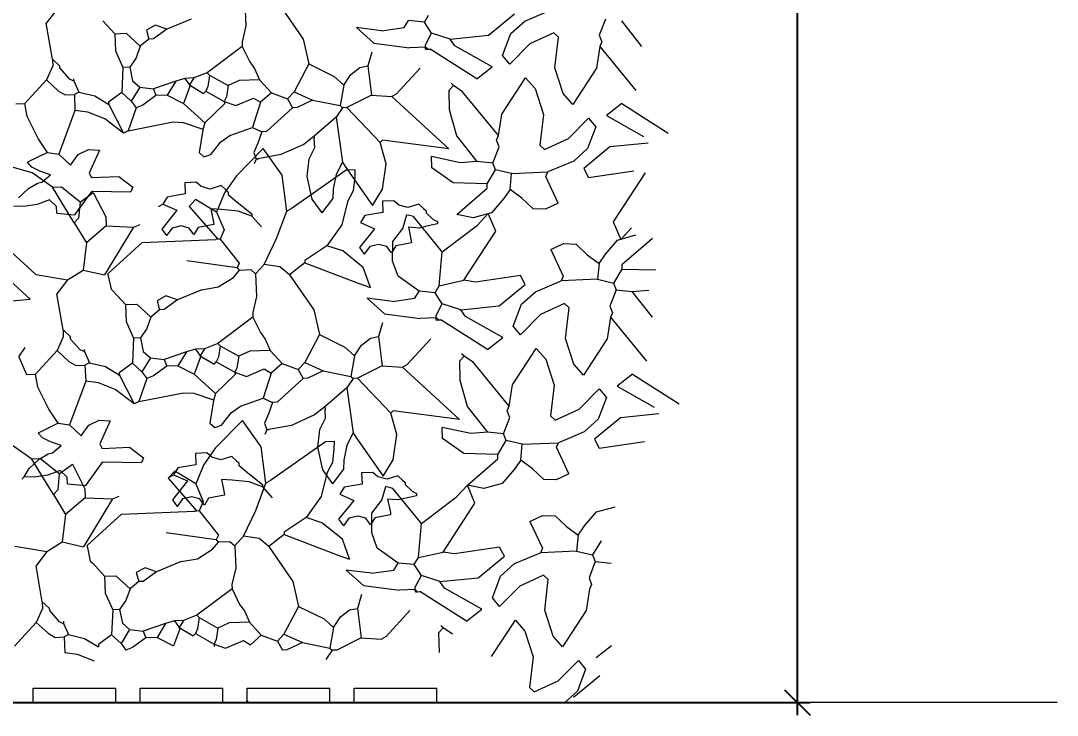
# Model space of a CAD drawing. Header units: centimetres. Extents: x 5667 to 17750, y 274 to 6203.
# Drawn here: x 13506.8 to 13652.7, y 1490.8 to 1588.6 of the extents above; entities that cross this region are included whole.
import ezdxf

# ---------------------------------------------------------------- set-up
doc = ezdxf.new("R2010")
doc.units = ezdxf.units.CM
doc.header["$MEASUREMENT"] = 0
doc.layers.get('0').update_dxf_attribs({"lineweight": 18})
for name, color, linetype, lineweight in [('A-FURN', 8, 'Continuous', 9), ('A-WALL-FULL', 7, 'Continuous', 20), ('G-ANNO-DIM', 3, 'Continuous', 9), ('G-HEDGE', 104, 'Continuous', 9)]:
    doc.layers.add(name, color=color, linetype=linetype, lineweight=lineweight)
doc.styles.add('ARIAL', font='arial.ttf')
doc.dimstyles.new('TICK_36', dxfattribs={"dimtxt": 10, "dimasz": 3.6, "dimexe": 1.8, "dimexo": 1.2, "dimgap": 1.8, "dimtad": 0, "dimdec": 0, "dimzin": 0, "dimdsep": 46, "dimtxsty": 'ARIAL', "dimblk": 'OBLIQUE', "dimcen": 1.8, "dimdle": 1.8, "dimclrd": 256, "dimclrt": 256, "dimadec": 0, "dimazin": 0, "dimtfac": 1, "dimtdec": 0, "dimtmove": 1, "dimatfit": 3, "dimldrblk": 'OPEN90', "dimfxl": 1, "dimtolj": 1, "dimtzin": 0, "dimarcsym": 0})

# ---------------------------------------------------------------- blocks, each defined once
blk = doc.blocks.new('_Oblique')
at = {"color": 0, "linetype": 'ByBlock', "lineweight": -2}
blk.add_line((-0.5, -0.5), (0.5, 0.5), dxfattribs=at)
blk = doc.blocks.new('*D104')
at = {"layer": 'Defpoints', "color": 0, "transparency": 16777216}
for p in [(13297.18, 1746.6), (13297.73, 1492.6), (13616.14, 1492.6)]:
    blk.add_point(p, dxfattribs=at)
at = {"layer": 'G-ANNO-DIM', "lineweight": -2, "transparency": 16777216}
for p, q in [((13616.14, 1748.4), (13616.14, 1632.51)), ((13616.14, 1490.8), (13616.14, 1606.69))]:
    blk.add_line(p, q, dxfattribs=at)
at = {"layer": 'G-ANNO-DIM', "color": 0, "lineweight": -2, "transparency": 16777216}
for p, q in [((13298.38, 1746.6), (13617.94, 1746.6)), ((13298.93, 1492.6), (13617.94, 1492.6))]:
    blk.add_line(p, q, dxfattribs=at)
at = {"layer": 'G-ANNO-DIM', "lineweight": -2, "transparency": 16777216, "xscale": 3.6, "yscale": 3.6, "zscale": 3.6}
for p, rotation in [((13616.14, 1746.6), 90), ((13616.14, 1492.6), 270)]:
    blk.add_blockref('_Oblique', p, dxfattribs=dict(at, rotation=rotation))
at = {"layer": 'G-ANNO-DIM', "transparency": 16777216, "insert": (13616.14, 1619.6), "char_height": 10, "attachment_point": 5, "rotation": 90, "style": 'ARIAL'}
blk.add_mtext('\\A1;254', dxfattribs=at)
blk = doc.blocks.new('_Open90')
at = {"color": 0, "linetype": 'ByBlock', "lineweight": -2}
for p, q in [((-0.5, 0.5), (0, 0)), ((0, 0), (-1, 0)), ((0, 0), (-0.5, -0.5))]:
    blk.add_line(p, q, dxfattribs=at)

msp = doc.modelspace()

# ---------------------------------------------------------------- linework, layer by layer
at = {"layer": 'A-FURN'}
for p, q in [((13508.56, 1492.6), (13508.56, 1494.6)), ((13508.56, 1494.6), (13520.19, 1494.6)), ((13520.19, 1492.6), (13520.19, 1494.6)), ((13523.61, 1492.6), (13523.61, 1494.6)), ((13523.61, 1494.6), (13535.25, 1494.6)), ((13535.25, 1492.6), (13535.25, 1494.6)), ((13538.67, 1492.6), (13538.67, 1494.6)), ((13538.67, 1494.6), (13550.31, 1494.6)), ((13550.31, 1492.6), (13550.31, 1494.6)), ((13553.73, 1492.6), (13553.73, 1494.6)), ((13553.73, 1494.6), (13565.37, 1494.6)), ((13565.37, 1492.6), (13565.37, 1494.6)), ((13508.56, 1492.6), (13520.19, 1492.6)), ((13523.61, 1492.6), (13535.25, 1492.6)), ((13538.67, 1492.6), (13550.31, 1492.6)), ((13553.73, 1492.6), (13565.37, 1492.6))]:
    msp.add_line(p, q, dxfattribs=at)
at = {"layer": 'A-WALL-FULL'}
msp.add_line((13652.73, 1492.6), (12632.73, 1492.6), dxfattribs=at)
at = {"layer": 'G-HEDGE'}
for p, q in [((13538.36, 1591.04), (13538.5, 1587.85)), ((13543.16, 1590.93), (13546.57, 1585.97)), ((13511.91, 1590.2), (13510.4, 1588.22)), ((13563.63, 1588.37), (13564.22, 1589.36)), ((13572.64, 1586.53), (13576.34, 1589.56)), ((13577.76, 1588.53), (13581.4, 1590.05)), ((13511.26, 1583.15), (13510.4, 1588.22)), ((13518.36, 1588.57), (13520.04, 1586.73)), ((13525.73, 1587.93), (13524.49, 1587.24)), ((13527.35, 1587.37), (13525.73, 1587.93)), ((13530.8, 1588.79), (13527.35, 1587.37)), ((13538.5, 1587.85), (13537.96, 1585.59)), ((13560.79, 1587.61), (13561.38, 1588.59)), ((13563.63, 1588.37), (13561.38, 1588.59)), ((13564.65, 1586.82), (13563.63, 1588.37)), ((13575.78, 1586.75), (13577.76, 1588.53)), ((13589.11, 1588.79), (13588.26, 1586.52)), ((13591.36, 1588.57), (13594.19, 1584.94)), ((13520.04, 1586.73), (13521.63, 1586.8)), ((13520.04, 1586.73), (13520.14, 1584.33)), ((13521.63, 1586.8), (13523.63, 1584.97)), ((13524.49, 1587.24), (13524.86, 1585.98)), ((13527.35, 1587.37), (13525.5, 1586.01)), ((13557.61, 1587.15), (13554.06, 1587.61)), ((13554.06, 1587.61), (13556.5, 1585.41)), ((13557.61, 1587.15), (13560.79, 1587.61)), ((13563.77, 1585.19), (13564.65, 1586.82)), ((13567.24, 1585.98), (13564.65, 1586.82)), ((13567.24, 1585.98), (13572.64, 1586.53)), ((13574.65, 1583.69), (13575.78, 1586.75)), ((13581.86, 1586.88), (13578.48, 1585.33)), ((13581.86, 1586.88), (13582.52, 1586.27)), ((13588.26, 1586.52), (13588.62, 1585.58)), ((13523.63, 1584.97), (13523.06, 1583.35)), ((13524.86, 1585.98), (13523.63, 1584.97)), ((13525.5, 1586.01), (13524.86, 1585.98)), ((13537.99, 1584.96), (13533.05, 1581.23)), ((13537.96, 1585.59), (13537.99, 1584.96)), ((13537.99, 1584.96), (13539.04, 1582.77)), ((13546.57, 1585.97), (13547.36, 1582.49)), ((13556.5, 1585.41), (13561.55, 1584.77)), ((13563.78, 1584.87), (13561.55, 1584.77)), ((13563.78, 1584.87), (13563.77, 1585.19)), ((13563.79, 1584.55), (13563.78, 1584.87)), ((13564.11, 1584.56), (13563.78, 1584.87)), ((13567.92, 1585.05), (13567.24, 1585.98)), ((13573.16, 1582.08), (13567.92, 1585.05)), ((13578.48, 1585.33), (13575.66, 1582.46)), ((13582, 1581.96), (13582.52, 1586.27)), ((13588.32, 1584.93), (13587.87, 1581.9)), ((13588.62, 1585.58), (13588.32, 1584.93)), ((13588.32, 1584.93), (13593.38, 1578.76)), ((13520.14, 1584.33), (13521.2, 1581.99)), ((13556.22, 1584.16), (13555.67, 1582.22)), ((13563.79, 1584.55), (13564.11, 1584.56)), ((13564.11, 1584.56), (13564.43, 1584.58)), ((13571, 1580.39), (13564.43, 1584.58)), ((13575.66, 1582.46), (13574.65, 1583.69)), ((13511.3, 1582.2), (13510.43, 1580.24)), ((13511.26, 1583.15), (13512.25, 1582.24)), ((13511.26, 1583.15), (13511.3, 1582.2)), ((13512.25, 1582.24), (13512.27, 1581.92)), ((13512.27, 1581.92), (13513.61, 1580.38)), ((13521.2, 1581.99), (13521.04, 1578.47)), ((13522.16, 1582.03), (13521.2, 1581.99)), ((13523.06, 1583.35), (13522.16, 1582.03)), ((13522.16, 1582.03), (13522.56, 1580.13)), ((13539.04, 1582.77), (13539.72, 1581.84)), ((13547.36, 1582.49), (13545.29, 1578.57)), ((13547.36, 1582.49), (13550.94, 1580.73)), ((13553.26, 1581.02), (13554.54, 1582)), ((13554.54, 1582), (13555.67, 1582.22)), ((13555.67, 1582.22), (13556.17, 1578.09)), ((13571, 1580.39), (13573.16, 1582.08)), ((13583.19, 1578.32), (13582, 1581.96)), ((13529.89, 1580.45), (13528.63, 1580.08)), ((13531.16, 1580.51), (13529.89, 1580.45)), ((13529.89, 1580.45), (13530.57, 1579.53)), ((13531.16, 1580.51), (13530.57, 1579.53)), ((13533.05, 1581.23), (13531.16, 1580.51)), ((13533.05, 1581.23), (13533.38, 1580.93)), ((13533.38, 1580.93), (13533.13, 1579.32)), ((13533.38, 1580.93), (13536, 1579.44)), ((13539.72, 1581.84), (13540.43, 1580.27)), ((13550.94, 1580.73), (13552.27, 1579.51)), ((13552.27, 1579.51), (13553.26, 1581.02)), ((13563.02, 1581.9), (13559.67, 1578.24)), ((13574.54, 1575.43), (13577.88, 1580.55)), ((13577.88, 1580.55), (13579.22, 1579.01)), ((13587.87, 1581.9), (13584.53, 1576.78)), ((13510.43, 1580.24), (13507.38, 1576.92)), ((13510.43, 1580.24), (13512.09, 1578.72)), ((13513.61, 1580.38), (13514.26, 1580.09)), ((13514.25, 1580.41), (13514.26, 1580.09)), ((13514.26, 1580.09), (13514.97, 1578.53)), ((13523.56, 1579.22), (13522.37, 1577.25)), ((13522.56, 1580.13), (13523.56, 1579.22)), ((13523.56, 1579.22), (13525.48, 1578.99)), ((13528.63, 1580.08), (13525.48, 1578.99)), ((13528.63, 1580.08), (13527.44, 1578.11)), ((13530.58, 1579.21), (13529.72, 1576.94)), ((13530.57, 1579.53), (13530.58, 1579.21)), ((13530.57, 1579.53), (13532.53, 1578.34)), ((13533.13, 1579.32), (13532.84, 1578.67)), ((13536, 1579.44), (13535.75, 1577.84)), ((13537.56, 1580.15), (13536, 1579.44)), ((13540.43, 1580.27), (13537.56, 1580.15)), ((13540.43, 1580.27), (13542.11, 1578.43)), ((13552.27, 1579.51), (13551.76, 1576.62)), ((13567.1, 1578.8), (13567.71, 1579.47)), ((13567.71, 1579.47), (13567.38, 1579.77)), ((13569.02, 1578.57), (13567.71, 1579.47)), ((13579.22, 1579.01), (13580.4, 1575.37)), ((13512.09, 1578.72), (13513.07, 1578.12)), ((13513.07, 1578.12), (13514.35, 1578.18)), ((13514.97, 1578.53), (13514.35, 1578.18)), ((13514.35, 1578.18), (13514.44, 1575.95)), ((13514.97, 1578.53), (13517.23, 1577.99)), ((13517.23, 1577.99), (13519.19, 1576.8)), ((13521.04, 1578.47), (13519.18, 1577.11)), ((13521.04, 1578.47), (13522.37, 1577.25)), ((13525.84, 1578.04), (13523.99, 1576.69)), ((13525.48, 1578.99), (13525.84, 1578.04)), ((13527.44, 1578.11), (13525.84, 1578.04)), ((13527.44, 1578.11), (13529.72, 1576.94)), ((13532.53, 1578.34), (13532.84, 1578.67)), ((13532.84, 1578.67), (13535.46, 1577.19)), ((13535.75, 1577.84), (13535.46, 1577.19)), ((13537.08, 1576.62), (13539.59, 1577.69)), ((13539.59, 1577.69), (13540.57, 1577.09)), ((13542.11, 1578.43), (13540.57, 1577.09)), ((13542.11, 1578.43), (13544.38, 1577.57)), ((13545.29, 1578.57), (13544.38, 1577.57)), ((13544.38, 1577.57), (13545.07, 1576.33)), ((13545.29, 1578.57), (13547.9, 1577.41)), ((13556.17, 1578.09), (13552.73, 1576.34)), ((13556.17, 1578.09), (13559.05, 1577.89)), ((13559.67, 1578.24), (13559.05, 1577.89)), ((13559.05, 1577.89), (13567.07, 1570.54)), ((13567.18, 1576.03), (13567.1, 1578.8)), ((13574.08, 1572.4), (13569.02, 1578.57)), ((13584.53, 1576.78), (13583.19, 1578.32)), ((13506.1, 1576.86), (13507.38, 1576.92)), ((13507.7, 1575.1), (13507.38, 1576.92)), ((13519.18, 1577.11), (13519.19, 1576.8)), ((13519.19, 1576.8), (13521.29, 1572.74)), ((13523.05, 1576.33), (13521.91, 1573.08)), ((13522.37, 1577.25), (13523.05, 1576.33)), ((13523.99, 1576.69), (13523.05, 1576.33)), ((13529.72, 1576.94), (13532.72, 1574.19)), ((13535.47, 1576.87), (13532.72, 1574.19)), ((13535.46, 1577.19), (13535.47, 1576.87)), ((13535.46, 1577.19), (13537.08, 1576.62)), ((13540.57, 1577.09), (13539.45, 1573.53)), ((13545.07, 1576.33), (13541.39, 1572.98)), ((13545.71, 1576.36), (13545.07, 1576.33)), ((13547.9, 1577.41), (13545.71, 1576.36)), ((13547.9, 1577.41), (13551.76, 1576.62)), ((13552.09, 1576.32), (13551.19, 1575)), ((13551.76, 1576.62), (13552.09, 1576.32)), ((13552.73, 1576.34), (13552.09, 1576.32)), ((13552.73, 1576.34), (13557.41, 1571.44)), ((13591.41, 1576.94), (13589.25, 1575.25)), ((13591.41, 1576.94), (13597.97, 1572.75)), ((13509.24, 1571.97), (13507.7, 1575.1)), ((13514.44, 1575.95), (13512.16, 1569.79)), ((13516.23, 1575.72), (13514.44, 1575.95)), ((13518.62, 1574.78), (13516.23, 1575.72)), ((13521.29, 1572.74), (13518.62, 1574.78)), ((13551.19, 1575), (13548.12, 1572.31)), ((13551.19, 1575), (13552.11, 1568.65)), ((13568.22, 1572.39), (13567.18, 1576.03)), ((13574.08, 1572.4), (13574.54, 1575.43)), ((13580.4, 1575.37), (13579.88, 1571.06)), ((13583.92, 1572), (13586.74, 1574.87)), ((13586.74, 1574.87), (13587.75, 1573.64)), ((13589.25, 1575.25), (13594.48, 1572.28)), ((13521.91, 1573.08), (13528.24, 1574.32)), ((13528.24, 1574.32), (13529.69, 1574.26)), ((13529.69, 1574.26), (13532.46, 1573.29)), ((13532.44, 1573.22), (13531.94, 1570.01)), ((13532.72, 1574.19), (13532.44, 1573.22)), ((13536.26, 1572.43), (13539.45, 1573.53)), ((13539.45, 1573.53), (13540.75, 1572.95)), ((13587.75, 1573.64), (13586.62, 1570.58)), ((13510.55, 1570.03), (13509.24, 1571.97)), ((13521.91, 1573.08), (13521.29, 1572.74)), ((13534.99, 1571.52), (13536.26, 1572.43)), ((13540.75, 1572.95), (13540.18, 1571.33)), ((13541.39, 1572.98), (13540.75, 1572.95)), ((13548.12, 1572.31), (13546.68, 1571.17)), ((13548.12, 1572.31), (13548.13, 1571.99)), ((13548.19, 1570.72), (13548.13, 1571.99)), ((13557.72, 1571.77), (13557.41, 1571.44)), ((13567.07, 1570.54), (13557.72, 1571.77)), ((13571.05, 1568.76), (13568.22, 1572.39)), ((13573.79, 1571.75), (13574.08, 1572.4)), ((13574.15, 1570.81), (13573.79, 1571.75)), ((13580.55, 1570.45), (13583.92, 1572)), ((13514.91, 1569.76), (13516.35, 1570.44)), ((13516.35, 1570.44), (13517.88, 1570.35)), ((13517.88, 1570.35), (13516.42, 1567.1)), ((13533.55, 1569.76), (13534.99, 1571.52)), ((13540.95, 1570.57), (13537.16, 1566.72)), ((13540.18, 1571.33), (13539.6, 1570.02)), ((13543.61, 1566.84), (13540.95, 1570.57)), ((13546.68, 1571.17), (13543.41, 1569.72)), ((13547.42, 1569.15), (13548.19, 1570.72)), ((13558.25, 1568.42), (13557.41, 1571.44)), ((13573.29, 1568.54), (13574.15, 1570.81)), ((13580.55, 1570.45), (13579.88, 1571.06)), ((13586.62, 1570.58), (13584.65, 1568.8)), ((13589.76, 1570.8), (13586.06, 1567.76)), ((13595.16, 1571.35), (13589.76, 1570.8)), ((13510.55, 1570.03), (13507.74, 1568.64)), ((13510.55, 1570.03), (13512.16, 1569.79)), ((13512.16, 1569.79), (13513.82, 1568.26)), ((13513.82, 1568.26), (13514.91, 1569.76)), ((13531.94, 1570.01), (13532.6, 1569.4)), ((13532.6, 1569.4), (13533.55, 1569.76)), ((13539.6, 1570.02), (13539.96, 1569.08)), ((13539.96, 1569.08), (13539.67, 1568.43)), ((13543.41, 1569.72), (13539.96, 1569.08)), ((13540.28, 1569.1), (13539.96, 1569.08)), ((13547.15, 1566.62), (13547.42, 1569.15)), ((13564.7, 1567.85), (13564.63, 1569.44)), ((13568.68, 1568.57), (13564.63, 1569.44)), ((13584.65, 1568.8), (13581.01, 1567.28)), ((13508.41, 1567.15), (13504.26, 1568.35)), ((13508.36, 1567.94), (13507.74, 1568.64)), ((13509.5, 1567.38), (13508.36, 1567.94)), ((13511.01, 1566.86), (13509.5, 1567.38)), ((13552.64, 1567.53), (13544.89, 1562.09)), ((13552.11, 1568.65), (13551.22, 1566.91)), ((13552.11, 1568.65), (13552.46, 1568.03)), ((13552.46, 1568.03), (13556.34, 1562.56)), ((13553.91, 1567.59), (13552.64, 1567.53)), ((13553.88, 1566.52), (13553.91, 1567.59)), ((13557.75, 1564.86), (13558.25, 1568.42)), ((13567.67, 1565.74), (13564.7, 1567.85)), ((13571.05, 1568.76), (13568.68, 1568.57)), ((13573.29, 1568.54), (13571.05, 1568.76)), ((13572.46, 1565.63), (13573.65, 1567.6)), ((13573.65, 1567.6), (13573.29, 1568.54)), ((13575.91, 1567.06), (13573.65, 1567.6)), ((13586.06, 1567.76), (13586.75, 1566.52)), ((13586.75, 1566.52), (13593.1, 1567.43)), ((13511.29, 1565.13), (13508.41, 1567.15)), ((13509.78, 1565.85), (13511.01, 1566.86)), ((13516.42, 1567.1), (13516.77, 1566.48)), ((13516.77, 1566.48), (13520.6, 1566.64)), ((13520.6, 1566.64), (13522.58, 1565.13)), ((13537.16, 1566.72), (13535.51, 1564.34)), ((13544.27, 1561.74), (13543.61, 1566.84)), ((13547.83, 1563.45), (13547.15, 1566.62)), ((13551.22, 1566.91), (13550.77, 1564.84)), ((13553.67, 1564.67), (13553.88, 1566.52)), ((13575.69, 1564.81), (13575.91, 1567.06)), ((13575.91, 1567.06), (13581.01, 1567.28)), ((13580.72, 1566.63), (13581.01, 1567.28)), ((13582.48, 1562.87), (13580.72, 1566.63)), ((13594.71, 1567.18), (13590.22, 1560.28)), ((13506.5, 1563.62), (13507.91, 1564.97)), ((13507.91, 1564.97), (13509.16, 1565.7)), ((13509.16, 1565.7), (13509.78, 1565.85)), ((13512.52, 1565.15), (13511.25, 1565.09)), ((13514.34, 1560.12), (13511.29, 1565.13)), ((13515.17, 1563.03), (13512.52, 1565.15)), ((13514.44, 1561.27), (13516.86, 1564.56)), ((13516.86, 1564.56), (13522.28, 1564.48)), ((13522.58, 1565.13), (13522.28, 1564.48)), ((13531.48, 1565.84), (13529.89, 1565.77)), ((13529.89, 1565.77), (13529.96, 1564.18)), ((13532.21, 1565.23), (13531.48, 1565.84)), ((13533.48, 1564.88), (13532.21, 1565.23)), ((13535.02, 1565.36), (13533.48, 1564.88)), ((13535.68, 1564.75), (13535.02, 1565.36)), ((13535.68, 1564.75), (13536.01, 1564.44)), ((13536.01, 1564.44), (13536.03, 1564.12)), ((13550.77, 1564.84), (13550.74, 1563.49)), ((13552.83, 1563.08), (13553.67, 1564.67)), ((13556.34, 1562.56), (13557.75, 1564.86)), ((13572.46, 1565.63), (13567.67, 1565.74)), ((13568.18, 1561.29), (13572.49, 1564.99)), ((13572.49, 1564.99), (13572.46, 1565.63)), ((13575.69, 1564.81), (13574.79, 1563.5)), ((13577.34, 1563.61), (13575.69, 1564.81)), ((13510.84, 1563.34), (13509.12, 1562.69)), ((13511.84, 1562.43), (13510.84, 1563.34)), ((13515.17, 1563.03), (13514.95, 1560.78)), ((13515.17, 1563.03), (13517.02, 1564.39)), ((13517.02, 1564.39), (13518.77, 1560.95)), ((13527.42, 1563.75), (13526.83, 1562.76)), ((13529.96, 1564.18), (13527.42, 1563.75)), ((13531.43, 1563.42), (13530.51, 1562.42)), ((13534.38, 1561.63), (13531.43, 1563.42)), ((13535.51, 1564.34), (13534.38, 1561.63)), ((13536.03, 1564.12), (13537.02, 1563.21)), ((13537.02, 1563.21), (13539.34, 1561.39)), ((13549.23, 1561.51), (13547.83, 1563.45)), ((13549.23, 1561.51), (13550.74, 1563.49)), ((13552.83, 1563.08), (13552.01, 1559.85)), ((13559.31, 1563.24), (13557.72, 1563.17)), ((13557.72, 1563.17), (13557.79, 1561.58)), ((13560.04, 1562.63), (13559.31, 1563.24)), ((13574.79, 1563.5), (13573.09, 1561.54)), ((13578.93, 1562.1), (13577.34, 1563.61)), ((13507.25, 1562.43), (13505.77, 1562.48)), ((13509.12, 1562.69), (13507.25, 1562.43)), ((13511.88, 1561.47), (13511.84, 1562.43)), ((13526.21, 1562.42), (13526.83, 1562.76)), ((13528.78, 1561.89), (13526.66, 1559.25)), ((13526.83, 1562.76), (13528.78, 1561.89)), ((13530.51, 1562.42), (13534.55, 1557.81)), ((13533.56, 1562.1), (13533.96, 1560.2)), ((13535.08, 1561.98), (13533.56, 1562.1)), ((13534.38, 1561.63), (13535.45, 1559.12)), ((13537.43, 1561.74), (13535.08, 1561.98)), ((13539.35, 1561.08), (13537.43, 1561.74)), ((13542.82, 1557.9), (13544.27, 1561.74)), ((13544.89, 1562.09), (13544.27, 1561.74)), ((13557.79, 1561.58), (13555.26, 1561.15)), ((13561.31, 1562.29), (13560.04, 1562.63)), ((13562.85, 1562.76), (13561.31, 1562.29)), ((13563.51, 1562.15), (13562.85, 1562.76)), ((13563.51, 1562.15), (13563.84, 1561.84)), ((13563.84, 1561.84), (13563.86, 1561.53)), ((13563.86, 1561.53), (13564.86, 1560.61)), ((13573.09, 1561.54), (13570.48, 1560.81)), ((13580.69, 1562.03), (13578.93, 1562.1)), ((13582.48, 1562.87), (13580.69, 1562.03)), ((13511.88, 1561.47), (13514.44, 1561.27)), ((13514.95, 1560.78), (13514.34, 1560.12)), ((13514.34, 1560.12), (13516.05, 1557.32)), ((13518.77, 1560.95), (13518.82, 1559.68)), ((13533.96, 1560.2), (13533.98, 1559.88)), ((13539.34, 1561.39), (13539.35, 1561.08)), ((13539.35, 1561.08), (13540.7, 1559.54)), ((13555.26, 1561.15), (13554.66, 1560.17)), ((13554.66, 1560.17), (13556.61, 1559.29)), ((13560.58, 1559.33), (13561.14, 1561.27)), ((13562.11, 1560.99), (13561.14, 1561.27)), ((13566.15, 1556.06), (13562.11, 1560.99)), ((13564.86, 1560.61), (13565.46, 1560.29)), ((13565.46, 1560.29), (13565.47, 1559.97)), ((13570.48, 1560.81), (13568.18, 1561.29)), ((13571.1, 1559.78), (13572.62, 1561.45)), ((13573.69, 1558.94), (13572.62, 1561.45)), ((13590.22, 1560.28), (13591.29, 1557.78)), ((13518.82, 1559.68), (13516.05, 1557.32)), ((13522.66, 1559.52), (13518.58, 1552.79)), ((13518.82, 1559.68), (13522.66, 1559.52)), ((13522.66, 1559.52), (13523.6, 1559.89)), ((13526.66, 1559.25), (13527.34, 1558.32)), ((13528.1, 1559.39), (13527.34, 1558.32)), ((13529.4, 1559.68), (13528.1, 1559.39)), ((13530.5, 1559.38), (13529.4, 1559.68)), ((13531.17, 1558.48), (13530.5, 1559.38)), ((13531.76, 1559.47), (13531.17, 1558.48)), ((13533.98, 1559.88), (13531.76, 1559.47)), ((13535.45, 1559.12), (13534.86, 1557.82)), ((13552.01, 1559.85), (13549.91, 1556.88)), ((13556.61, 1559.29), (13554.49, 1556.65)), ((13559.17, 1557.5), (13560.58, 1559.33)), ((13561.39, 1559.5), (13561.79, 1557.6)), ((13562.91, 1559.39), (13561.39, 1559.5)), ((13564.18, 1559.69), (13562.91, 1559.39)), ((13565.47, 1559.97), (13564.18, 1559.69)), ((13566.15, 1556.06), (13571.1, 1559.78)), ((13569.2, 1552.04), (13573.69, 1558.94)), ((13592.81, 1559.44), (13591.29, 1557.78)), ((13516.05, 1557.32), (13515.58, 1553.47)), ((13519.12, 1552.99), (13523.91, 1557.34)), ((13523.91, 1557.34), (13534.23, 1557.79)), ((13534.55, 1557.81), (13534.23, 1557.79)), ((13534.86, 1557.82), (13534.55, 1557.81)), ((13534.86, 1557.82), (13537.57, 1554.43)), ((13541.09, 1554.26), (13542.82, 1557.9)), ((13559.15, 1554.73), (13559.17, 1557.5)), ((13561.81, 1557.29), (13559.59, 1556.87)), ((13561.79, 1557.6), (13561.81, 1557.29)), ((13581.43, 1556.35), (13583.22, 1557.2)), ((13583.22, 1557.2), (13584.98, 1557.12)), ((13584.98, 1557.12), (13586.57, 1555.62)), ((13589.12, 1555.73), (13590.82, 1557.68)), ((13590.82, 1557.68), (13593.42, 1558.41)), ((13595.73, 1557.93), (13591.42, 1554.23)), ((13505.58, 1555.91), (13508.91, 1552.86)), ((13549.91, 1556.88), (13546.81, 1554.83)), ((13552.14, 1556.16), (13549.91, 1556.88)), ((13555.02, 1553.83), (13552.14, 1556.16)), ((13554.49, 1556.65), (13555.17, 1555.72)), ((13555.93, 1556.8), (13555.17, 1555.72)), ((13557.23, 1557.08), (13555.93, 1556.8)), ((13558.33, 1556.79), (13557.23, 1557.08)), ((13559, 1555.89), (13558.33, 1556.79)), ((13559.59, 1556.87), (13559, 1555.89)), ((13565.72, 1551.25), (13566.15, 1556.06)), ((13581.43, 1556.35), (13583.19, 1552.6)), ((13588.22, 1554.41), (13589.12, 1555.73)), ((13537.28, 1553.78), (13530.21, 1554.75)), ((13537.57, 1554.43), (13537.28, 1553.78)), ((13541.09, 1554.26), (13539.87, 1552.93)), ((13543.29, 1553.93), (13541.09, 1554.26)), ((13546.82, 1554.51), (13544.66, 1552.82)), ((13546.81, 1554.83), (13546.82, 1554.51)), ((13546.82, 1554.51), (13554.29, 1551.65)), ((13559.92, 1552.59), (13559.15, 1554.73)), ((13586.57, 1555.62), (13588.22, 1554.41)), ((13588.22, 1554.41), (13588, 1552.17)), ((13591.42, 1554.23), (13591.45, 1553.6)), ((13508.14, 1549.39), (13504.15, 1553.03)), ((13508.91, 1552.86), (13513.41, 1552.1)), ((13513.41, 1552.1), (13515.58, 1553.47)), ((13515.58, 1553.47), (13518.58, 1552.79)), ((13519.13, 1552.67), (13519.12, 1552.99)), ((13536.76, 1552.42), (13537.61, 1553.47)), ((13537.28, 1553.78), (13537.61, 1553.47)), ((13537.61, 1553.47), (13539.2, 1553.54)), ((13539.2, 1553.54), (13539.87, 1552.93)), ((13539.87, 1552.93), (13540.01, 1549.75)), ((13544.66, 1552.82), (13543.29, 1553.93)), ((13544.66, 1552.82), (13548.07, 1547.86)), ((13556.04, 1551.03), (13555.02, 1553.83)), ((13591.45, 1553.6), (13590.25, 1551.63)), ((13591.45, 1553.6), (13596.24, 1553.49)), ((13513.41, 1552.1), (13511.9, 1550.12)), ((13519.13, 1552.67), (13519.53, 1550.77)), ((13534.62, 1551.09), (13536.76, 1552.42)), ((13554.29, 1551.65), (13556.04, 1551.03)), ((13562.88, 1550.49), (13559.92, 1552.59)), ((13565.72, 1551.25), (13569.2, 1552.04)), ((13570.81, 1551.79), (13569.2, 1552.04)), ((13577.15, 1552.71), (13570.81, 1551.79)), ((13574.15, 1548.43), (13577.84, 1551.46)), ((13577.84, 1551.46), (13577.15, 1552.71)), ((13579.26, 1550.42), (13582.9, 1551.95)), ((13583.19, 1552.6), (13582.9, 1551.95)), ((13588, 1552.17), (13582.9, 1551.95)), ((13588, 1552.17), (13590.25, 1551.63)), ((13590.25, 1551.63), (13590.62, 1550.69)), ((13512.76, 1545.05), (13511.9, 1550.12)), ((13519.53, 1550.77), (13519.86, 1550.47)), ((13519.86, 1550.47), (13521.54, 1548.62)), ((13527.23, 1549.83), (13525.99, 1549.14)), ((13528.85, 1549.26), (13527.23, 1549.83)), ((13532.3, 1550.69), (13528.85, 1549.26)), ((13532.3, 1550.69), (13534.62, 1551.09)), ((13562.29, 1549.51), (13562.88, 1550.49)), ((13565.13, 1550.27), (13562.88, 1550.49)), ((13565.13, 1550.27), (13565.72, 1551.25)), ((13566.15, 1548.72), (13565.13, 1550.27)), ((13577.29, 1548.65), (13579.26, 1550.42)), ((13590.62, 1550.69), (13589.76, 1548.41)), ((13590.62, 1550.69), (13592.86, 1550.47)), ((13592.86, 1550.47), (13595.23, 1550.66)), ((13592.86, 1550.46), (13595.69, 1546.84)), ((13500.76, 1548.67), (13508.14, 1549.39)), ((13521.54, 1548.62), (13523.13, 1548.69)), ((13521.54, 1548.62), (13521.64, 1546.23)), ((13523.13, 1548.69), (13525.13, 1546.86)), ((13525.99, 1549.14), (13526.36, 1547.88)), ((13528.85, 1549.26), (13527, 1547.9)), ((13540.01, 1549.75), (13539.47, 1547.49)), ((13559.12, 1549.05), (13555.56, 1549.51)), ((13555.56, 1549.51), (13558, 1547.31)), ((13559.12, 1549.05), (13562.29, 1549.51)), ((13565.27, 1547.08), (13566.15, 1548.72)), ((13568.74, 1547.87), (13566.15, 1548.72)), ((13568.74, 1547.87), (13574.15, 1548.43)), ((13576.15, 1545.59), (13577.29, 1548.65)), ((13583.36, 1548.77), (13579.99, 1547.23)), ((13583.36, 1548.77), (13584.02, 1548.16)), ((13589.76, 1548.41), (13590.12, 1547.47)), ((13526.36, 1547.88), (13525.13, 1546.86)), ((13527, 1547.9), (13526.36, 1547.88)), ((13539.47, 1547.49), (13539.49, 1546.85)), ((13548.07, 1547.86), (13548.86, 1544.39)), ((13558, 1547.31), (13563.05, 1546.67)), ((13565.28, 1546.76), (13565.27, 1547.08)), ((13569.42, 1546.94), (13568.74, 1547.87)), ((13574.66, 1543.98), (13569.42, 1546.94)), ((13579.99, 1547.23), (13577.17, 1544.35)), ((13583.5, 1543.85), (13584.02, 1548.16)), ((13590.12, 1547.47), (13589.83, 1546.82)), ((13521.64, 1546.23), (13522.7, 1543.89)), ((13525.13, 1546.86), (13524.56, 1545.24)), ((13539.49, 1546.85), (13534.55, 1543.13)), ((13539.49, 1546.85), (13540.55, 1544.66)), ((13557.72, 1546.05), (13557.17, 1544.11)), ((13565.28, 1546.76), (13563.05, 1546.67)), ((13565.29, 1546.44), (13565.28, 1546.76)), ((13565.61, 1546.46), (13565.28, 1546.76)), ((13565.29, 1546.44), (13565.61, 1546.46)), ((13565.61, 1546.46), (13565.93, 1546.47)), ((13572.5, 1542.29), (13565.93, 1546.47)), ((13577.17, 1544.35), (13576.15, 1545.59)), ((13589.83, 1546.82), (13589.37, 1543.8)), ((13589.83, 1546.82), (13594.88, 1540.66)), ((13512.8, 1544.09), (13511.93, 1542.14)), ((13512.76, 1545.05), (13513.76, 1544.13)), ((13512.76, 1545.05), (13512.8, 1544.09)), ((13513.76, 1544.13), (13513.77, 1543.81)), ((13524.56, 1545.24), (13523.66, 1543.93)), ((13540.55, 1544.66), (13541.22, 1543.74)), ((13548.86, 1544.39), (13546.79, 1540.47)), ((13548.86, 1544.39), (13552.45, 1542.63)), ((13556.04, 1543.89), (13557.17, 1544.11)), ((13557.17, 1544.11), (13557.67, 1539.98)), ((13572.5, 1542.29), (13574.66, 1543.98)), ((13506.54, 1541.27), (13507.44, 1542.58)), ((13513.77, 1543.81), (13515.11, 1542.28)), ((13522.7, 1543.89), (13522.54, 1540.37)), ((13523.66, 1543.93), (13522.7, 1543.89)), ((13523.66, 1543.93), (13524.06, 1542.03)), ((13534.55, 1543.13), (13532.66, 1542.4)), ((13534.55, 1543.13), (13534.88, 1542.82)), ((13534.88, 1542.82), (13534.63, 1541.21)), ((13534.88, 1542.82), (13537.5, 1541.34)), ((13541.22, 1543.74), (13541.93, 1542.17)), ((13552.45, 1542.63), (13553.78, 1541.41)), ((13553.78, 1541.41), (13554.77, 1542.91)), ((13554.77, 1542.91), (13556.04, 1543.89)), ((13564.53, 1543.79), (13561.17, 1540.14)), ((13584.69, 1540.21), (13583.5, 1543.85)), ((13589.37, 1543.8), (13586.03, 1538.68)), ((13506.54, 1541.27), (13507.61, 1538.76)), ((13511.93, 1542.14), (13508.88, 1538.81)), ((13511.93, 1542.14), (13513.59, 1540.62)), ((13515.11, 1542.28), (13515.76, 1541.99)), ((13515.75, 1542.31), (13515.76, 1541.99)), ((13515.76, 1541.99), (13516.47, 1540.42)), ((13525.06, 1541.12), (13523.87, 1539.15)), ((13524.06, 1542.03), (13525.06, 1541.12)), ((13525.06, 1541.12), (13526.98, 1540.88)), ((13530.13, 1541.98), (13526.98, 1540.88)), ((13530.13, 1541.98), (13528.94, 1540.01)), ((13531.39, 1542.35), (13530.13, 1541.98)), ((13532.08, 1541.1), (13531.22, 1538.83)), ((13532.66, 1542.4), (13531.39, 1542.35)), ((13531.39, 1542.35), (13532.07, 1541.42)), ((13532.66, 1542.4), (13532.07, 1541.42)), ((13532.07, 1541.42), (13532.08, 1541.1)), ((13532.07, 1541.42), (13534.04, 1540.23)), ((13534.63, 1541.21), (13534.34, 1540.56)), ((13537.5, 1541.34), (13537.25, 1539.73)), ((13539.06, 1542.04), (13537.5, 1541.34)), ((13541.93, 1542.17), (13539.06, 1542.04)), ((13541.93, 1542.17), (13543.61, 1540.33)), ((13553.78, 1541.41), (13553.26, 1538.51)), ((13568.6, 1540.7), (13569.21, 1541.36)), ((13569.21, 1541.36), (13568.88, 1541.67)), ((13570.53, 1540.46), (13569.21, 1541.36)), ((13576.04, 1537.32), (13579.38, 1542.44)), ((13579.38, 1542.44), (13580.72, 1540.91)), ((13513.59, 1540.62), (13514.57, 1540.02)), ((13514.57, 1540.02), (13515.85, 1540.08)), ((13516.47, 1540.42), (13515.85, 1540.08)), ((13515.85, 1540.08), (13515.95, 1537.85)), ((13516.47, 1540.42), (13518.73, 1539.88)), ((13518.73, 1539.88), (13520.7, 1538.69)), ((13522.54, 1540.37), (13520.68, 1539.01)), ((13522.54, 1540.37), (13523.87, 1539.15)), ((13527.35, 1539.94), (13525.49, 1538.58)), ((13526.98, 1540.88), (13527.35, 1539.94)), ((13528.94, 1540.01), (13527.35, 1539.94)), ((13528.94, 1540.01), (13531.22, 1538.83)), ((13534.04, 1540.23), (13534.34, 1540.56)), ((13534.34, 1540.56), (13536.96, 1539.08)), ((13537.25, 1539.73), (13536.96, 1539.08)), ((13543.61, 1540.33), (13542.07, 1538.98)), ((13543.61, 1540.33), (13545.88, 1539.47)), ((13546.79, 1540.47), (13545.88, 1539.47)), ((13546.79, 1540.47), (13549.4, 1539.3)), ((13557.67, 1539.98), (13554.23, 1538.24)), ((13557.67, 1539.98), (13560.55, 1539.79)), ((13561.17, 1540.14), (13560.55, 1539.79)), ((13560.55, 1539.79), (13568.58, 1532.43)), ((13568.68, 1537.92), (13568.6, 1540.7)), ((13575.58, 1534.3), (13570.53, 1540.46)), ((13580.72, 1540.91), (13581.9, 1537.27)), ((13586.03, 1538.68), (13584.69, 1540.21)), ((13507.61, 1538.76), (13508.88, 1538.81)), ((13509.2, 1537), (13508.88, 1538.81)), ((13520.68, 1539.01), (13520.7, 1538.69)), ((13520.7, 1538.69), (13522.79, 1534.63)), ((13524.55, 1538.22), (13523.41, 1534.98)), ((13523.87, 1539.15), (13524.55, 1538.22)), ((13525.49, 1538.58), (13524.55, 1538.22)), ((13531.22, 1538.83), (13534.22, 1536.09)), ((13536.97, 1538.76), (13534.22, 1536.09)), ((13536.96, 1539.08), (13536.97, 1538.76)), ((13536.96, 1539.08), (13538.58, 1538.51)), ((13538.58, 1538.51), (13541.09, 1539.58)), ((13542.07, 1538.98), (13540.95, 1535.42)), ((13541.09, 1539.58), (13542.07, 1538.98)), ((13546.57, 1538.22), (13542.89, 1534.87)), ((13545.88, 1539.47), (13546.57, 1538.22)), ((13547.21, 1538.25), (13546.57, 1538.22)), ((13549.4, 1539.3), (13547.21, 1538.25)), ((13549.4, 1539.3), (13553.26, 1538.51)), ((13553.6, 1538.21), (13552.7, 1536.89)), ((13553.26, 1538.51), (13553.6, 1538.21)), ((13554.23, 1538.24), (13553.6, 1538.21)), ((13554.23, 1538.24), (13558.92, 1533.33)), ((13592.91, 1538.83), (13590.75, 1537.14)), ((13592.91, 1538.83), (13599.48, 1534.65)), ((13510.74, 1533.87), (13509.2, 1537)), ((13515.95, 1537.85), (13513.66, 1531.68)), ((13517.73, 1537.61), (13515.95, 1537.85)), ((13520.12, 1536.67), (13517.73, 1537.61)), ((13522.79, 1534.63), (13520.12, 1536.67)), ((13552.7, 1536.89), (13549.62, 1534.21)), ((13552.7, 1536.89), (13553.61, 1530.55)), ((13569.72, 1534.28), (13568.68, 1537.92)), ((13575.58, 1534.3), (13576.04, 1537.32)), ((13581.9, 1537.27), (13581.39, 1532.96)), ((13585.42, 1533.89), (13588.24, 1536.77)), ((13588.24, 1536.77), (13589.26, 1535.53)), ((13590.75, 1537.14), (13595.99, 1534.18)), ((13523.41, 1534.98), (13529.74, 1536.21)), ((13529.74, 1536.21), (13531.19, 1536.15)), ((13531.19, 1536.15), (13533.96, 1535.19)), ((13534.22, 1536.09), (13533.94, 1535.12)), ((13537.76, 1534.33), (13540.95, 1535.42)), ((13540.95, 1535.42), (13542.25, 1534.84)), ((13589.26, 1535.53), (13588.12, 1532.47)), ((13512.05, 1531.93), (13510.74, 1533.87)), ((13523.41, 1534.98), (13522.79, 1534.63)), ((13533.94, 1535.12), (13533.44, 1531.9)), ((13536.49, 1533.41), (13537.76, 1534.33)), ((13542.25, 1534.84), (13541.68, 1533.22)), ((13542.89, 1534.87), (13542.25, 1534.84)), ((13549.62, 1534.21), (13548.18, 1533.07)), ((13549.62, 1534.21), (13549.64, 1533.89)), ((13549.69, 1532.61), (13549.64, 1533.89)), ((13572.55, 1530.65), (13569.72, 1534.28)), ((13575.29, 1533.65), (13575.58, 1534.3)), ((13582.05, 1532.35), (13585.42, 1533.89)), ((13516.41, 1531.66), (13517.85, 1532.34)), ((13517.85, 1532.34), (13519.38, 1532.25)), ((13538.02, 1532.31), (13534.23, 1528.46)), ((13535.05, 1531.66), (13536.49, 1533.41)), ((13540.67, 1528.58), (13538.02, 1532.31)), ((13541.68, 1533.22), (13541.1, 1531.92)), ((13548.18, 1533.07), (13544.91, 1531.61)), ((13548.92, 1531.04), (13549.69, 1532.61)), ((13559.22, 1533.67), (13558.92, 1533.33)), ((13559.75, 1530.32), (13558.92, 1533.33)), ((13568.58, 1532.43), (13559.22, 1533.67)), ((13574.79, 1530.43), (13575.65, 1532.71)), ((13575.65, 1532.71), (13575.29, 1533.65)), ((13582.05, 1532.35), (13581.39, 1532.96)), ((13588.12, 1532.47), (13586.15, 1530.7)), ((13591.26, 1532.69), (13587.56, 1529.66)), ((13596.66, 1533.25), (13591.26, 1532.69)), ((13512.05, 1531.93), (13509.24, 1530.53)), ((13512.05, 1531.93), (13513.66, 1531.68)), ((13513.66, 1531.68), (13515.32, 1530.16)), ((13515.32, 1530.16), (13516.41, 1531.66)), ((13519.38, 1532.25), (13517.93, 1528.99)), ((13533.44, 1531.9), (13534.11, 1531.29)), ((13534.11, 1531.29), (13535.05, 1531.66)), ((13541.1, 1531.92), (13541.46, 1530.98)), ((13541.46, 1530.98), (13541.17, 1530.33)), ((13544.91, 1531.61), (13541.46, 1530.98)), ((13541.78, 1530.99), (13541.46, 1530.98)), ((13548.65, 1528.52), (13548.92, 1531.04)), ((13566.2, 1529.74), (13566.14, 1531.33)), ((13570.18, 1530.46), (13566.14, 1531.33)), ((13509.86, 1529.84), (13509.24, 1530.53)), ((13511, 1529.27), (13509.86, 1529.84)), ((13553.61, 1530.55), (13552.73, 1528.81)), ((13553.61, 1530.55), (13553.96, 1529.93)), ((13553.96, 1529.93), (13557.84, 1524.46)), ((13559.25, 1526.75), (13559.75, 1530.32)), ((13569.17, 1527.63), (13566.2, 1529.74)), ((13572.55, 1530.65), (13570.18, 1530.46)), ((13574.79, 1530.43), (13572.55, 1530.65)), ((13573.96, 1527.52), (13575.15, 1529.49)), ((13575.15, 1529.49), (13574.79, 1530.43)), ((13577.41, 1528.95), (13575.15, 1529.49)), ((13586.15, 1530.7), (13582.51, 1529.17)), ((13587.56, 1529.66), (13588.26, 1528.41)), ((13508.35, 1526.87), (13505.48, 1528.89)), ((13512.51, 1528.76), (13511, 1529.27)), ((13511.28, 1527.75), (13512.51, 1528.76)), ((13517.93, 1528.99), (13518.27, 1528.37)), ((13518.27, 1528.37), (13522.1, 1528.54)), ((13522.1, 1528.54), (13524.08, 1527.03)), ((13534.23, 1528.46), (13532.57, 1526.08)), ((13541.33, 1523.49), (13540.67, 1528.58)), ((13549.7, 1529.28), (13541.96, 1523.83)), ((13549.33, 1525.35), (13548.65, 1528.52)), ((13550.97, 1529.33), (13549.7, 1529.28)), ((13550.73, 1526.41), (13550.94, 1528.26)), ((13550.94, 1528.26), (13550.97, 1529.33)), ((13552.73, 1528.81), (13552.27, 1526.73)), ((13577.19, 1526.71), (13577.41, 1528.95)), ((13577.41, 1528.95), (13582.51, 1529.17)), ((13582.22, 1528.52), (13582.51, 1529.17)), ((13583.98, 1524.77), (13582.22, 1528.52)), ((13588.26, 1528.41), (13594.6, 1529.33)), ((13508, 1525.52), (13509.41, 1526.87)), ((13509.58, 1526.89), (13508.31, 1526.83)), ((13511.4, 1521.86), (13508.35, 1526.87)), ((13509.41, 1526.87), (13510.67, 1527.6)), ((13512.23, 1524.77), (13509.58, 1526.89)), ((13510.67, 1527.6), (13511.28, 1527.75)), ((13515.95, 1523.16), (13518.36, 1526.46)), ((13518.36, 1526.46), (13523.79, 1526.38)), ((13524.08, 1527.03), (13523.79, 1526.38)), ((13532.98, 1527.74), (13531.39, 1527.67)), ((13531.39, 1527.67), (13531.46, 1526.07)), ((13533.71, 1527.12), (13532.98, 1527.74)), ((13534.98, 1526.78), (13533.71, 1527.12)), ((13536.52, 1527.25), (13534.98, 1526.78)), ((13537.18, 1526.64), (13536.52, 1527.25)), ((13537.18, 1526.64), (13537.52, 1526.34)), ((13552.27, 1526.73), (13552.24, 1525.38)), ((13557.84, 1524.46), (13559.25, 1526.75)), ((13573.96, 1527.52), (13569.17, 1527.63)), ((13569.68, 1523.19), (13573.99, 1526.89)), ((13573.99, 1526.89), (13573.96, 1527.52)), ((13577.19, 1526.71), (13576.29, 1525.39)), ((13578.84, 1525.5), (13577.19, 1526.71)), ((13507.27, 1524.38), (13508, 1525.52)), ((13512.34, 1525.24), (13510.62, 1524.59)), ((13512.23, 1524.77), (13514.08, 1526.13)), ((13513.34, 1524.32), (13512.34, 1525.24)), ((13514.08, 1526.13), (13515.83, 1522.69)), ((13528.49, 1525.16), (13527.58, 1524.16)), ((13528.93, 1525.64), (13528.33, 1524.66)), ((13531.44, 1523.37), (13528.49, 1525.16)), ((13531.46, 1526.07), (13528.93, 1525.64)), ((13532.57, 1526.08), (13531.44, 1523.37)), ((13537.52, 1526.34), (13537.53, 1526.02)), ((13537.53, 1526.02), (13538.53, 1525.1)), ((13538.53, 1525.1), (13540.84, 1523.29)), ((13550.73, 1523.4), (13549.33, 1525.35)), ((13549.89, 1524.82), (13550.73, 1526.41)), ((13550.73, 1523.4), (13552.24, 1525.38)), ((13576.29, 1525.39), (13574.59, 1523.44)), ((13580.43, 1524), (13578.84, 1525.5)), ((13507.28, 1524.38), (13506.97, 1524.05)), ((13508.76, 1524.32), (13507.27, 1524.38)), ((13510.62, 1524.59), (13508.76, 1524.32)), ((13512.23, 1524.77), (13512.01, 1522.53)), ((13513.38, 1523.37), (13513.34, 1524.32)), ((13527.58, 1524.16), (13531.61, 1519.55)), ((13527.71, 1524.31), (13528.33, 1524.66)), ((13530.28, 1523.79), (13528.17, 1521.14)), ((13528.33, 1524.66), (13530.28, 1523.79)), ((13535.06, 1524), (13535.46, 1522.1)), ((13536.58, 1523.88), (13535.06, 1524)), ((13538.94, 1523.64), (13536.58, 1523.88)), ((13540.85, 1522.97), (13538.94, 1523.64)), ((13541.96, 1523.83), (13541.33, 1523.49)), ((13549.89, 1524.82), (13549.08, 1521.59)), ((13556.38, 1524.98), (13554.78, 1524.91)), ((13554.78, 1524.91), (13554.85, 1523.32)), ((13557.1, 1524.37), (13556.38, 1524.98)), ((13558.37, 1524.03), (13557.1, 1524.37)), ((13559.91, 1524.5), (13558.37, 1524.03)), ((13560.57, 1523.89), (13559.91, 1524.5)), ((13560.57, 1523.89), (13560.91, 1523.58)), ((13560.91, 1523.58), (13560.92, 1523.27)), ((13582.19, 1523.92), (13580.43, 1524)), ((13583.98, 1524.77), (13582.19, 1523.92)), ((13512.01, 1522.53), (13511.4, 1521.86)), ((13513.38, 1523.37), (13515.95, 1523.16)), ((13515.83, 1522.69), (13515.89, 1521.42)), ((13531.44, 1523.37), (13532.51, 1520.87)), ((13535.46, 1522.1), (13535.48, 1521.78)), ((13539.89, 1519.64), (13541.33, 1523.49)), ((13540.84, 1523.29), (13540.85, 1522.97)), ((13540.85, 1522.97), (13542.2, 1521.43)), ((13552.32, 1522.89), (13551.72, 1521.91)), ((13554.85, 1523.32), (13552.32, 1522.89)), ((13557.65, 1521.07), (13558.2, 1523.01)), ((13559.17, 1522.73), (13558.2, 1523.01)), ((13563.21, 1517.8), (13559.17, 1522.73)), ((13560.92, 1523.27), (13561.92, 1522.35)), ((13561.92, 1522.35), (13562.52, 1522.03)), ((13568.16, 1521.53), (13569.68, 1523.19)), ((13570.75, 1520.68), (13569.68, 1523.19)), ((13571.99, 1522.71), (13569.68, 1523.19)), ((13574.59, 1523.44), (13571.99, 1522.71)), ((13511.4, 1521.86), (13513.12, 1519.06)), ((13515.89, 1521.42), (13513.12, 1519.06)), ((13519.72, 1521.27), (13515.64, 1514.53)), ((13515.89, 1521.42), (13519.72, 1521.27)), ((13519.72, 1521.27), (13520.67, 1521.63)), ((13528.17, 1521.14), (13528.84, 1520.21)), ((13529.6, 1521.29), (13528.84, 1520.21)), ((13530.9, 1521.57), (13529.6, 1521.29)), ((13532, 1521.28), (13530.9, 1521.57)), ((13532.51, 1520.87), (13531.93, 1519.56)), ((13532.67, 1520.38), (13532, 1521.28)), ((13533.26, 1521.36), (13532.67, 1520.38)), ((13535.48, 1521.78), (13533.26, 1521.36)), ((13549.08, 1521.59), (13546.97, 1518.62)), ((13553.68, 1521.04), (13551.56, 1518.39)), ((13551.72, 1521.91), (13553.68, 1521.04)), ((13556.23, 1519.24), (13557.65, 1521.07)), ((13558.46, 1521.24), (13558.86, 1519.35)), ((13559.97, 1521.13), (13558.46, 1521.24)), ((13561.24, 1521.43), (13559.97, 1521.13)), ((13562.53, 1521.71), (13561.24, 1521.43)), ((13562.52, 1522.03), (13562.53, 1521.71)), ((13563.21, 1517.8), (13568.16, 1521.53)), ((13566.26, 1513.78), (13570.75, 1520.68)), ((13520.97, 1519.09), (13531.29, 1519.54)), ((13531.61, 1519.55), (13531.29, 1519.54)), ((13531.93, 1519.56), (13531.61, 1519.55)), ((13531.93, 1519.56), (13534.63, 1516.17)), ((13538.15, 1516), (13539.89, 1519.64)), ((13556.21, 1516.47), (13556.23, 1519.24)), ((13558.86, 1519.35), (13558.87, 1519.03)), ((13586.18, 1517.47), (13587.88, 1519.42)), ((13587.88, 1519.42), (13590.49, 1520.15)), ((13513.12, 1519.06), (13512.65, 1515.21)), ((13516.18, 1514.73), (13520.97, 1519.09)), ((13546.97, 1518.62), (13543.87, 1516.57)), ((13549.2, 1517.9), (13546.97, 1518.62)), ((13552.08, 1515.57), (13549.2, 1517.9)), ((13551.56, 1518.39), (13552.24, 1517.46)), ((13553, 1518.54), (13552.24, 1517.46)), ((13554.29, 1518.82), (13553, 1518.54)), ((13555.4, 1518.53), (13554.29, 1518.82)), ((13556.06, 1517.63), (13555.4, 1518.53)), ((13556.65, 1518.61), (13556.06, 1517.63)), ((13558.87, 1519.03), (13556.65, 1518.61)), ((13562.79, 1512.99), (13563.21, 1517.8)), ((13578.49, 1518.09), (13580.28, 1518.94)), ((13578.49, 1518.09), (13580.25, 1514.34)), ((13580.28, 1518.94), (13582.04, 1518.86)), ((13582.04, 1518.86), (13583.63, 1517.36)), ((13534.34, 1515.52), (13527.27, 1516.49)), ((13543.88, 1516.25), (13541.72, 1514.56)), ((13543.87, 1516.57), (13543.88, 1516.25)), ((13543.88, 1516.25), (13551.35, 1513.39)), ((13556.98, 1514.33), (13556.21, 1516.47)), ((13583.63, 1517.36), (13585.28, 1516.15)), ((13585.28, 1516.15), (13586.18, 1517.47)), ((13510.47, 1513.84), (13512.65, 1515.21)), ((13512.65, 1515.21), (13515.64, 1514.53)), ((13533.82, 1514.16), (13534.67, 1515.21)), ((13534.63, 1516.17), (13534.34, 1515.52)), ((13534.34, 1515.52), (13534.67, 1515.21)), ((13534.67, 1515.21), (13536.26, 1515.28)), ((13536.26, 1515.28), (13536.93, 1514.67)), ((13538.15, 1516), (13536.93, 1514.67)), ((13540.35, 1515.67), (13538.15, 1516)), ((13541.72, 1514.56), (13540.35, 1515.67)), ((13553.11, 1512.77), (13552.08, 1515.57)), ((13585.28, 1516.15), (13585.06, 1513.91)), ((13588.51, 1515.34), (13587.32, 1513.37)), ((13505.97, 1514.6), (13510.47, 1513.84)), ((13510.47, 1513.84), (13508.96, 1511.86)), ((13516.19, 1514.41), (13516.18, 1514.73)), ((13516.19, 1514.41), (13516.59, 1512.51)), ((13531.68, 1512.84), (13533.82, 1514.16)), ((13536.93, 1514.67), (13537.07, 1511.49)), ((13541.72, 1514.56), (13545.13, 1509.61)), ((13551.35, 1513.39), (13553.11, 1512.77)), ((13559.95, 1512.23), (13556.98, 1514.33)), ((13562.79, 1512.99), (13566.26, 1513.78)), ((13567.87, 1513.53), (13566.26, 1513.78)), ((13574.21, 1514.45), (13567.87, 1513.53)), ((13574.91, 1513.2), (13574.21, 1514.45)), ((13576.32, 1512.16), (13579.96, 1513.69)), ((13580.25, 1514.34), (13579.96, 1513.69)), ((13585.06, 1513.91), (13579.96, 1513.69)), ((13585.06, 1513.91), (13587.32, 1513.37)), ((13587.32, 1513.37), (13587.68, 1512.43)), ((13516.59, 1512.51), (13516.93, 1512.21)), ((13516.93, 1512.21), (13518.6, 1510.36)), ((13529.37, 1512.43), (13525.92, 1511)), ((13529.37, 1512.43), (13531.68, 1512.84)), ((13559.35, 1511.25), (13559.95, 1512.23)), ((13562.19, 1512.01), (13559.95, 1512.23)), ((13562.19, 1512.01), (13562.79, 1512.99)), ((13563.22, 1510.46), (13562.19, 1512.01)), ((13571.21, 1510.17), (13574.91, 1513.2)), ((13574.35, 1510.39), (13576.32, 1512.16)), ((13587.68, 1512.43), (13586.82, 1510.16)), ((13587.68, 1512.43), (13589.92, 1512.21)), ((13509.82, 1506.79), (13508.96, 1511.86)), ((13518.6, 1510.36), (13520.2, 1510.43)), ((13520.2, 1510.43), (13522.19, 1508.61)), ((13524.3, 1511.57), (13523.05, 1510.88)), ((13523.05, 1510.88), (13523.42, 1509.62)), ((13525.92, 1511), (13524.06, 1509.64)), ((13525.92, 1511), (13524.3, 1511.57)), ((13537.07, 1511.49), (13536.53, 1509.23)), ((13556.18, 1510.79), (13552.62, 1511.25)), ((13552.62, 1511.25), (13555.07, 1509.05)), ((13556.18, 1510.79), (13559.35, 1511.25)), ((13562.33, 1508.82), (13563.22, 1510.46)), ((13565.81, 1509.61), (13563.22, 1510.46)), ((13580.42, 1510.51), (13577.05, 1508.97)), ((13580.42, 1510.51), (13581.08, 1509.91)), ((13518.6, 1510.36), (13518.7, 1507.97)), ((13523.42, 1509.62), (13522.19, 1508.61)), ((13524.06, 1509.64), (13523.42, 1509.62)), ((13536.53, 1509.23), (13536.56, 1508.59)), ((13545.13, 1509.61), (13545.92, 1506.13)), ((13555.07, 1509.05), (13560.11, 1508.41)), ((13565.81, 1509.61), (13571.21, 1510.17)), ((13566.48, 1508.68), (13565.81, 1509.61)), ((13573.22, 1507.33), (13574.35, 1510.39)), ((13577.05, 1508.97), (13574.23, 1506.1)), ((13580.57, 1505.59), (13581.08, 1509.91)), ((13586.82, 1510.16), (13587.18, 1509.21)), ((13587.18, 1509.21), (13586.89, 1508.56)), ((13518.7, 1507.97), (13519.77, 1505.63)), ((13522.19, 1508.61), (13521.62, 1506.98)), ((13536.56, 1508.59), (13531.61, 1504.87)), ((13536.56, 1508.59), (13537.61, 1506.4)), ((13554.79, 1507.79), (13554.23, 1505.85)), ((13562.34, 1508.5), (13560.11, 1508.41)), ((13562.34, 1508.5), (13562.33, 1508.82)), ((13562.36, 1508.18), (13562.34, 1508.5)), ((13562.68, 1508.2), (13562.34, 1508.5)), ((13562.36, 1508.18), (13562.68, 1508.2)), ((13562.68, 1508.2), (13562.99, 1508.21)), ((13569.56, 1504.03), (13562.99, 1508.21)), ((13571.72, 1505.72), (13566.48, 1508.68)), ((13586.89, 1508.56), (13586.43, 1505.54)), ((13509.82, 1506.79), (13510.82, 1505.88)), ((13509.82, 1506.79), (13509.86, 1505.83)), ((13521.62, 1506.98), (13520.72, 1505.67)), ((13537.61, 1506.4), (13538.29, 1505.48)), ((13545.92, 1506.13), (13543.86, 1502.21)), ((13545.92, 1506.13), (13549.51, 1504.37)), ((13574.23, 1506.1), (13573.22, 1507.33)), ((13509.86, 1505.83), (13508.99, 1503.88)), ((13510.82, 1505.88), (13510.83, 1505.56)), ((13510.83, 1505.56), (13512.18, 1504.02)), ((13519.77, 1505.63), (13519.6, 1502.11)), ((13520.72, 1505.67), (13519.77, 1505.63)), ((13520.72, 1505.67), (13521.12, 1503.77)), ((13531.61, 1504.87), (13529.73, 1504.15)), ((13531.61, 1504.87), (13531.94, 1504.56)), ((13538.29, 1505.48), (13538.99, 1503.91)), ((13550.84, 1503.15), (13551.83, 1504.65)), ((13551.83, 1504.65), (13553.1, 1505.63)), ((13553.1, 1505.63), (13554.23, 1505.85)), ((13554.23, 1505.85), (13554.73, 1501.72)), ((13561.59, 1505.53), (13558.24, 1501.88)), ((13569.56, 1504.03), (13571.72, 1505.72)), ((13581.75, 1501.95), (13580.57, 1505.59)), ((13586.43, 1505.54), (13583.09, 1500.42)), ((13508.99, 1503.88), (13505.94, 1500.55)), ((13508.99, 1503.88), (13510.65, 1502.36)), ((13512.18, 1504.02), (13512.83, 1503.73)), ((13512.81, 1504.05), (13512.83, 1503.73)), ((13512.83, 1503.73), (13513.53, 1502.16)), ((13521.12, 1503.77), (13522.12, 1502.86)), ((13527.19, 1503.72), (13524.05, 1502.62)), ((13527.19, 1503.72), (13526, 1501.75)), ((13528.45, 1504.09), (13527.19, 1503.72)), ((13529.73, 1504.15), (13528.45, 1504.09)), ((13528.45, 1504.09), (13529.13, 1503.16)), ((13529.73, 1504.15), (13529.13, 1503.16)), ((13529.13, 1503.16), (13529.15, 1502.84)), ((13529.13, 1503.16), (13531.1, 1501.97)), ((13531.94, 1504.56), (13531.69, 1502.96)), ((13531.94, 1504.56), (13534.56, 1503.08)), ((13536.13, 1503.79), (13534.56, 1503.08)), ((13538.99, 1503.91), (13536.13, 1503.79)), ((13538.99, 1503.91), (13540.67, 1502.07)), ((13549.51, 1504.37), (13550.84, 1503.15)), ((13550.84, 1503.15), (13550.33, 1500.26)), ((13566.27, 1503.1), (13565.94, 1503.41)), ((13573.1, 1499.06), (13576.44, 1504.19)), ((13576.44, 1504.19), (13577.78, 1502.65)), ((13510.65, 1502.36), (13511.64, 1501.76)), ((13511.64, 1501.76), (13512.91, 1501.82)), ((13513.53, 1502.16), (13512.91, 1501.82)), ((13512.91, 1501.82), (13513.01, 1499.59)), ((13513.53, 1502.16), (13515.79, 1501.62)), ((13519.6, 1502.11), (13517.75, 1500.75)), ((13519.6, 1502.11), (13520.93, 1500.89)), ((13522.12, 1502.86), (13520.93, 1500.89)), ((13522.12, 1502.86), (13524.05, 1502.62)), ((13524.41, 1501.68), (13522.55, 1500.32)), ((13524.05, 1502.62), (13524.41, 1501.68)), ((13526, 1501.75), (13524.41, 1501.68)), ((13526, 1501.75), (13528.29, 1500.57)), ((13529.15, 1502.84), (13528.29, 1500.57)), ((13531.1, 1501.97), (13531.4, 1502.3)), ((13531.69, 1502.96), (13531.4, 1502.3)), ((13531.4, 1502.3), (13534.02, 1500.82)), ((13534.56, 1503.08), (13534.31, 1501.47)), ((13540.67, 1502.07), (13539.13, 1500.73)), ((13540.67, 1502.07), (13542.94, 1501.21)), ((13543.86, 1502.21), (13542.94, 1501.21)), ((13543.86, 1502.21), (13546.46, 1501.04)), ((13554.73, 1501.72), (13551.3, 1499.98)), ((13554.73, 1501.72), (13557.61, 1501.53)), ((13558.24, 1501.88), (13557.61, 1501.53)), ((13565.66, 1502.44), (13566.27, 1503.1)), ((13565.75, 1499.66), (13565.66, 1502.44)), ((13567.59, 1502.2), (13566.27, 1503.1)), ((13577.78, 1502.65), (13578.97, 1499.01)), ((13583.09, 1500.42), (13581.75, 1501.95)), ((13515.79, 1501.62), (13517.76, 1500.43)), ((13517.75, 1500.75), (13517.76, 1500.43)), ((13520.93, 1500.89), (13521.61, 1499.96)), ((13522.55, 1500.32), (13521.61, 1499.96)), ((13534.31, 1501.47), (13534.02, 1500.82)), ((13534.02, 1500.82), (13534.04, 1500.5)), ((13534.02, 1500.82), (13535.64, 1500.25)), ((13535.64, 1500.25), (13538.15, 1501.32)), ((13538.15, 1501.32), (13539.13, 1500.73)), ((13542.94, 1501.21), (13543.64, 1499.96)), ((13546.46, 1501.04), (13544.27, 1499.99)), ((13546.46, 1501.04), (13550.33, 1500.26)), ((13550.33, 1500.26), (13550.66, 1499.95)), ((13589.97, 1500.57), (13587.81, 1498.88)), ((13514.8, 1499.35), (13513.01, 1499.59)), ((13517.18, 1498.41), (13514.8, 1499.35)), ((13544.27, 1499.99), (13543.64, 1499.96)), ((13550.66, 1499.95), (13549.76, 1498.63)), ((13551.3, 1499.98), (13550.66, 1499.95)), ((13578.97, 1499.01), (13578.45, 1494.7)), ((13582.49, 1495.63), (13585.31, 1498.51)), ((13586.32, 1497.27), (13585.19, 1494.21)), ((13585.31, 1498.51), (13586.32, 1497.27)), ((13588.33, 1496.35), (13584.63, 1493.32)), ((13579.11, 1494.09), (13578.45, 1494.7)), ((13579.11, 1494.09), (13582.49, 1495.63)), ((13585.19, 1494.21), (13583.39, 1492.6)), ((13538.84, 1492.73), (13538.52, 1492.72))]:
    msp.add_line(p, q, dxfattribs=at)
for centre in [(13523.91, 1557.34), (13520.97, 1519.09)]:
    msp.add_arc(centre, 0.0000399, 92.8495, 132.6525, dxfattribs=at)

# ---------------------------------------------------------------- dimensions: what is measured, and where the dimension line sits
at = {"layer": 'G-ANNO-DIM'}
dim = msp.add_linear_dim(base=(13616.14, 1492.6), p1=(13297.18, 1746.6), p2=(13297.73, 1492.6), angle=90, dimstyle='TICK_36', dxfattribs=at)
dim.commit()
dim.dimension.update_dxf_attribs({"geometry": '*D104', "text_midpoint": (13616.14, 1619.6)})

doc.saveas('drawing.dxf')
